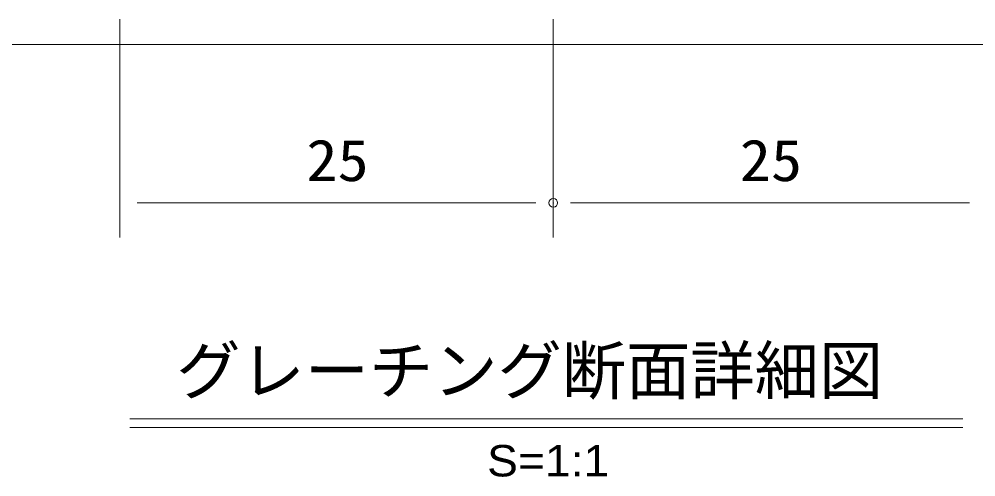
# Model space of a CAD drawing. Units: millimetres, scale not verified. Extents: x -1050 to 1050, y -742 to 742.
# Drawn here: x -155.6 to 120.4, y -538.7 to -406.6 of the extents above; entities that cross this region are included whole.
import ezdxf
from ezdxf.enums import TextEntityAlignment as Align

# ---------------------------------------------------------------- set-up
doc = ezdxf.new("R2010")
doc.units = ezdxf.units.MM
doc.header["$LTSCALE"] = 5
doc.header["$PDMODE"] = 32
doc.header["$PDSIZE"] = 2.5
for name, color, linetype, lineweight in [('0-1_寸法注釈', 2, 'Continuous', 9), ('0-2_蓋', 5, 'Continuous', 9), ('0-4_DEFPOINTS', 134, 'Continuous', 9)]:
    doc.layers.add(name, color=color, linetype=linetype, lineweight=lineweight)
doc.styles.add('HG丸ｺﾞｼｯｸM-PRO', font='')
doc.styles.add('ＭＳ ゴシック', font='')
doc.styles.get('HG丸ｺﾞｼｯｸM-PRO').set_extended_font_data('HG丸ｺﾞｼｯｸM-PRO')
doc.styles.get('ＭＳ ゴシック').set_extended_font_data('MS Gothic')

msp = doc.modelspace()

# ---------------------------------------------------------------- linework, layer by layer
at = {"layer": '0-1_寸法注釈'}
for p, q in [((-126.5, -406.585), (-126.5, -469.604)), ((-1.5, -406.585), (-1.5, -469.604)), ((-1.5, -406.585), (-1.5, -469.604)), ((-121.5, -459.604), (-6.5, -459.604)), ((3.5, -459.604), (118.5, -459.604)), ((-123.626, -521.939), (116.579, -521.939)), ((-123.626, -524.439), (116.579, -524.439))]:
    msp.add_line(p, q, dxfattribs=at)
at = {"layer": '0-2_蓋'}
msp.add_line((-351.5, -413.884), (348.5, -413.884), dxfattribs=at)
at = {"layer": '0-4_DEFPOINTS'}
msp.add_point((-1.5, -459.604), dxfattribs=at)

# ---------------------------------------------------------------- texts
at = {"layer": '0-1_寸法注釈', "color": 7, "width": 1.1}
for s, height, style, p in [('25', 12.02, 'ＭＳ ゴシック', (-72.733, -456.917)), ('25', 12.02, 'ＭＳ ゴシック', (52.267, -456.917)), ('S=1:1', 9.062, 'HG丸ｺﾞｼｯｸM-PRO', (-20.599, -541.24))]:
    msp.add_text(s, height=height, dxfattribs=dict(at, style=style)).set_placement(p, align=Align.BOTTOM_LEFT)
at = {"layer": '0-1_寸法注釈', "color": 7, "style": 'HG丸ｺﾞｼｯｸM-PRO'}
msp.add_text('グレーチング断面詳細図', height=13.59, dxfattribs=at).set_placement((-110.264, -518.828), align=Align.BOTTOM_LEFT)

doc.saveas('drawing.dxf')
